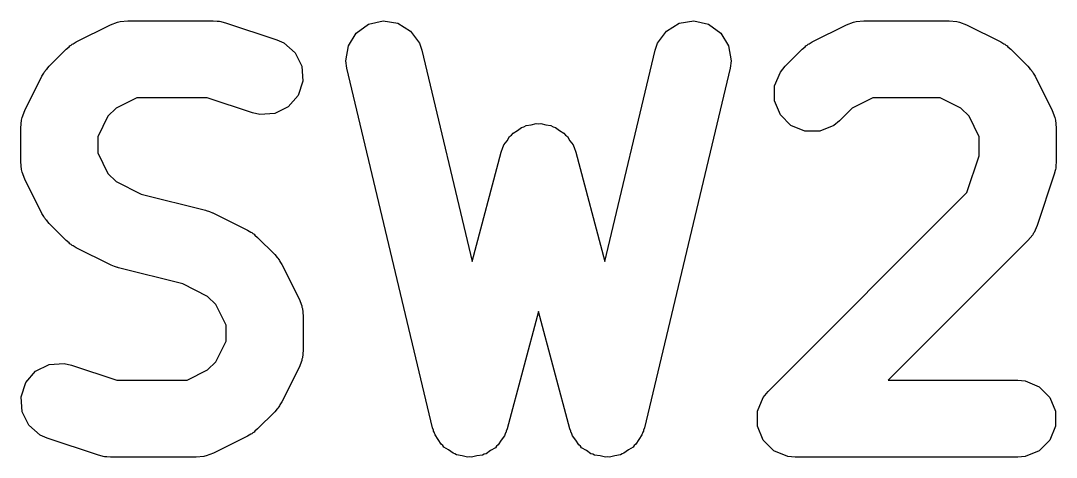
# Model space of a CAD drawing. Extents: x 3.14 to 6.14, y -5.28 to -2.74.
# Drawn here: x 3.1403 to 3.2197, y -4.9904 to -4.9569 of the extents above; entities that cross this region are included whole.
import ezdxf

# ---------------------------------------------------------------- set-up
doc = ezdxf.new("R2010")
doc.units = 0
doc.header["$MEASUREMENT"] = 0
doc.layers.add('BLACK', color=7, linetype='CONTINUOUS')

msp = doc.modelspace()

# ---------------------------------------------------------------- linework, layer by layer
at = {"layer": 'BLACK', "linetype": 'CONTINUOUS'}
for p, q in [((3.144559, -4.958554), (3.147183, -4.957242)), ((3.147183, -4.957242), (3.147724, -4.957035)), ((3.147724, -4.957035), (3.14783, -4.957028)), ((3.14783, -4.957028), (3.147928, -4.956987)), ((3.147928, -4.956987), (3.148504, -4.95693)), ((3.148504, -4.95693), (3.155066, -4.95693)), ((3.155066, -4.95693), (3.155357, -4.956959)), ((3.155357, -4.956959), (3.155435, -4.956954)), ((3.155435, -4.956954), (3.155537, -4.956977)), ((3.155537, -4.956977), (3.155642, -4.956987)), ((3.155642, -4.956987), (3.155714, -4.957017)), ((3.155714, -4.957017), (3.155999, -4.957082)), ((3.155999, -4.957082), (3.159936, -4.958394)), ((3.166024, -4.957875), (3.166958, -4.957199)), ((3.166958, -4.957199), (3.168079, -4.956932)), ((3.168079, -4.956932), (3.169216, -4.957115)), ((3.169216, -4.957115), (3.170197, -4.957719)), ((3.189803, -4.957719), (3.190784, -4.957115)), ((3.190784, -4.957115), (3.191921, -4.956932)), ((3.191921, -4.956932), (3.193042, -4.957199)), ((3.193042, -4.957199), (3.193976, -4.957875)), ((3.200989, -4.958554), (3.203614, -4.957242)), ((3.203614, -4.957242), (3.204154, -4.957035)), ((3.204154, -4.957035), (3.20426, -4.957028)), ((3.20426, -4.957028), (3.204358, -4.956987)), ((3.204358, -4.956987), (3.204934, -4.95693)), ((3.204934, -4.95693), (3.211496, -4.95693)), ((3.211496, -4.95693), (3.212072, -4.956987)), ((3.212072, -4.956987), (3.21217, -4.957028)), ((3.21217, -4.957028), (3.212276, -4.957035)), ((3.212276, -4.957035), (3.212817, -4.957242)), ((3.212817, -4.957242), (3.215441, -4.958554)), ((3.165421, -4.958856), (3.166024, -4.957875)), ((3.170197, -4.957719), (3.170873, -4.958652)), ((3.189127, -4.958652), (3.189803, -4.957719)), ((3.193976, -4.957875), (3.194579, -4.958856)), ((3.143791, -4.959108), (3.144018, -4.958922)), ((3.144018, -4.958922), (3.144069, -4.958863)), ((3.144069, -4.958863), (3.144158, -4.958807)), ((3.144158, -4.958807), (3.144239, -4.95874)), ((3.144239, -4.95874), (3.144311, -4.958711)), ((3.144311, -4.958711), (3.144559, -4.958554)), ((3.159936, -4.958394), (3.160465, -4.95863)), ((3.160465, -4.95863), (3.161335, -4.959385)), ((3.165238, -4.959994), (3.165421, -4.958856)), ((3.170873, -4.958652), (3.171061, -4.959199)), ((3.188939, -4.959199), (3.189127, -4.958652)), ((3.194579, -4.958856), (3.194762, -4.959994)), ((3.200222, -4.959108), (3.200448, -4.958922)), ((3.200448, -4.958922), (3.200499, -4.958863)), ((3.200499, -4.958863), (3.200588, -4.958807)), ((3.200588, -4.958807), (3.200669, -4.95874)), ((3.200669, -4.95874), (3.200741, -4.958711)), ((3.200741, -4.958711), (3.200989, -4.958554)), ((3.215441, -4.958554), (3.215689, -4.958711)), ((3.215689, -4.958711), (3.215761, -4.95874)), ((3.215761, -4.95874), (3.215842, -4.958807)), ((3.215842, -4.958807), (3.215931, -4.958863)), ((3.215931, -4.958863), (3.215982, -4.958922)), ((3.215982, -4.958922), (3.216209, -4.959108)), ((3.142479, -4.96042), (3.143791, -4.959108)), ((3.161335, -4.959385), (3.16185, -4.960416)), ((3.171061, -4.959199), (3.174913, -4.975375)), ((3.185087, -4.975375), (3.188939, -4.959199)), ((3.198909, -4.96042), (3.200222, -4.959108)), ((3.216209, -4.959108), (3.217521, -4.96042)), ((3.142234, -4.960697), (3.142293, -4.960646)), ((3.142293, -4.960646), (3.142479, -4.96042)), ((3.16185, -4.960416), (3.161932, -4.961565)), ((3.165317, -4.960567), (3.165238, -4.959994)), ((3.171878, -4.988126), (3.165317, -4.960567)), ((3.194683, -4.960567), (3.188122, -4.988126)), ((3.194762, -4.959994), (3.194683, -4.960567)), ((3.198542, -4.960867), (3.198909, -4.96042)), ((3.217521, -4.96042), (3.217707, -4.960646)), ((3.217707, -4.960646), (3.217766, -4.960697)), ((3.140614, -4.963812), (3.141926, -4.961187)), ((3.141926, -4.961187), (3.142082, -4.960939)), ((3.142082, -4.960939), (3.142112, -4.960867)), ((3.142112, -4.960867), (3.142178, -4.960786)), ((3.142178, -4.960786), (3.142234, -4.960697)), ((3.198101, -4.961932), (3.198542, -4.960867)), ((3.217766, -4.960697), (3.217822, -4.960786)), ((3.217822, -4.960786), (3.217888, -4.960867)), ((3.217888, -4.960867), (3.217918, -4.960939)), ((3.217918, -4.960939), (3.218074, -4.961187)), ((3.218074, -4.961187), (3.219386, -4.963812)), ((3.161932, -4.961565), (3.161568, -4.962658)), ((3.198101, -4.963084), (3.198101, -4.961932)), ((3.149201, -4.962836), (3.147628, -4.963622)), ((3.154586, -4.962836), (3.149201, -4.962836)), ((3.158069, -4.963997), (3.154586, -4.962836)), ((3.161568, -4.962658), (3.160813, -4.963528)), ((3.205631, -4.962836), (3.204059, -4.963622)), ((3.210799, -4.962836), (3.205631, -4.962836)), ((3.212372, -4.963622), (3.210799, -4.962836)), ((3.140407, -4.964353), (3.140614, -4.963812)), ((3.147628, -4.963622), (3.146994, -4.964257)), ((3.160813, -4.963528), (3.159783, -4.964043)), ((3.198542, -4.964148), (3.198101, -4.963084)), ((3.204059, -4.963622), (3.203085, -4.964596)), ((3.213006, -4.964257), (3.212372, -4.963622)), ((3.219386, -4.963812), (3.219593, -4.964353)), ((3.140302, -4.965133), (3.140359, -4.964556)), ((3.140359, -4.964556), (3.140399, -4.964458)), ((3.140399, -4.964458), (3.140407, -4.964353)), ((3.146994, -4.964257), (3.146207, -4.96583)), ((3.158633, -4.964125), (3.158069, -4.963997)), ((3.159783, -4.964043), (3.158633, -4.964125)), ((3.199357, -4.964963), (3.198542, -4.964148)), ((3.203085, -4.964596), (3.202638, -4.964963)), ((3.213793, -4.96583), (3.213006, -4.964257)), ((3.219593, -4.964353), (3.219601, -4.964458)), ((3.219601, -4.964458), (3.219641, -4.964556)), ((3.219641, -4.964556), (3.219698, -4.965133)), ((3.140302, -4.967757), (3.140302, -4.965133)), ((3.17805, -4.96554), (3.178388, -4.965344)), ((3.178388, -4.965344), (3.178697, -4.965107)), ((3.178697, -4.965107), (3.178882, -4.965058)), ((3.178882, -4.965058), (3.179048, -4.964962)), ((3.179048, -4.964962), (3.179434, -4.964911)), ((3.179434, -4.964911), (3.17981, -4.964811)), ((3.17981, -4.964811), (3.18, -4.964836)), ((3.18, -4.964836), (3.18019, -4.964811)), ((3.18019, -4.964811), (3.180566, -4.964911)), ((3.180566, -4.964911), (3.180952, -4.964962)), ((3.180952, -4.964962), (3.181118, -4.965058)), ((3.181118, -4.965058), (3.181303, -4.965107)), ((3.181303, -4.965107), (3.181612, -4.965344)), ((3.181612, -4.965344), (3.18195, -4.96554)), ((3.200421, -4.965404), (3.199357, -4.964963)), ((3.201573, -4.965404), (3.200421, -4.965404)), ((3.202638, -4.964963), (3.201573, -4.965404)), ((3.219698, -4.965133), (3.219698, -4.967757)), ((3.146207, -4.96583), (3.146207, -4.96706)), ((3.17735, -4.966454), (3.177587, -4.966145)), ((3.177587, -4.966145), (3.177782, -4.965808)), ((3.177782, -4.965808), (3.177934, -4.965691)), ((3.177934, -4.965691), (3.17805, -4.96554)), ((3.18195, -4.96554), (3.182066, -4.965691)), ((3.182066, -4.965691), (3.182218, -4.965808)), ((3.182218, -4.965808), (3.182413, -4.966145)), ((3.182413, -4.966145), (3.18265, -4.966454)), ((3.213793, -4.967278), (3.213793, -4.96583)), ((3.174913, -4.975375), (3.177147, -4.966996)), ((3.177147, -4.966996), (3.177198, -4.966861)), ((3.177198, -4.966861), (3.177205, -4.966805)), ((3.177205, -4.966805), (3.177244, -4.966737)), ((3.177244, -4.966737), (3.17735, -4.966454)), ((3.18265, -4.966454), (3.182756, -4.966737)), ((3.182756, -4.966737), (3.182795, -4.966805)), ((3.182795, -4.966805), (3.182802, -4.966861)), ((3.182802, -4.966861), (3.182853, -4.966996)), ((3.182853, -4.966996), (3.185087, -4.975375)), ((3.140359, -4.968333), (3.140302, -4.967757)), ((3.146207, -4.96706), (3.146994, -4.968633)), ((3.212852, -4.970099), (3.213793, -4.967278)), ((3.219698, -4.967757), (3.219669, -4.968049)), ((3.140399, -4.968431), (3.140359, -4.968333)), ((3.140407, -4.968537), (3.140399, -4.968431)), ((3.140614, -4.969078), (3.140407, -4.968537)), ((3.219612, -4.968405), (3.219547, -4.968691)), ((3.219641, -4.968333), (3.219612, -4.968405)), ((3.219652, -4.968229), (3.219641, -4.968333)), ((3.219675, -4.968126), (3.219652, -4.968229)), ((3.219669, -4.968049), (3.219675, -4.968126)), ((3.141926, -4.971702), (3.140614, -4.969078)), ((3.146994, -4.968633), (3.147628, -4.969267)), ((3.147628, -4.969267), (3.149534, -4.970221)), ((3.219547, -4.968691), (3.218234, -4.972628)), ((3.197597, -4.985354), (3.212852, -4.970099)), ((3.149534, -4.970221), (3.154469, -4.971454)), ((3.142082, -4.97195), (3.141926, -4.971702)), ((3.154469, -4.971454), (3.154512, -4.971469)), ((3.154512, -4.971469), (3.154533, -4.971471)), ((3.154533, -4.971471), (3.154772, -4.971562)), ((3.154772, -4.971562), (3.155015, -4.971649)), ((3.155015, -4.971649), (3.155032, -4.971662)), ((3.155032, -4.971662), (3.155074, -4.971678)), ((3.155074, -4.971678), (3.157698, -4.97299)), ((3.142112, -4.972022), (3.142082, -4.97195)), ((3.142178, -4.972103), (3.142112, -4.972022)), ((3.142234, -4.972192), (3.142178, -4.972103)), ((3.142293, -4.972243), (3.142234, -4.972192)), ((3.142479, -4.97247), (3.142293, -4.972243)), ((3.143791, -4.973782), (3.142479, -4.97247)), ((3.157698, -4.97299), (3.157946, -4.973146)), ((3.157946, -4.973146), (3.158018, -4.973176)), ((3.158018, -4.973176), (3.1581, -4.973243)), ((3.1581, -4.973243), (3.158188, -4.973299)), ((3.158188, -4.973299), (3.158239, -4.973357)), ((3.158239, -4.973357), (3.158466, -4.973543)), ((3.217888, -4.973335), (3.217521, -4.973782)), ((3.217929, -4.973237), (3.217888, -4.973335)), ((3.217998, -4.973156), (3.217929, -4.973237)), ((3.218234, -4.972628), (3.217998, -4.973156)), ((3.144018, -4.973968), (3.143791, -4.973782)), ((3.144069, -4.974027), (3.144018, -4.973968)), ((3.144158, -4.974083), (3.144069, -4.974027)), ((3.144239, -4.974149), (3.144158, -4.974083)), ((3.144311, -4.974179), (3.144239, -4.974149)), ((3.144559, -4.974335), (3.144311, -4.974179)), ((3.158466, -4.973543), (3.159778, -4.974856)), ((3.217521, -4.973782), (3.206814, -4.984489)), ((3.147183, -4.975648), (3.144559, -4.974335)), ((3.159778, -4.974856), (3.159964, -4.975082)), ((3.147225, -4.975664), (3.147183, -4.975648)), ((3.147243, -4.975676), (3.147225, -4.975664)), ((3.147485, -4.975763), (3.147243, -4.975676)), ((3.147724, -4.975854), (3.147485, -4.975763)), ((3.159964, -4.975082), (3.160023, -4.975133)), ((3.160023, -4.975133), (3.160079, -4.975222)), ((3.160079, -4.975222), (3.160145, -4.975303)), ((3.160145, -4.975303), (3.160175, -4.975375)), ((3.160175, -4.975375), (3.160331, -4.975623)), ((3.160331, -4.975623), (3.161644, -4.978248)), ((3.147745, -4.975856), (3.147724, -4.975854)), ((3.147788, -4.975871), (3.147745, -4.975856)), ((3.152723, -4.977105), (3.147788, -4.975871)), ((3.154629, -4.978058), (3.152723, -4.977105)), ((3.155264, -4.978693), (3.154629, -4.978058)), ((3.15605, -4.980265), (3.155264, -4.978693)), ((3.161644, -4.978248), (3.161851, -4.978788)), ((3.161851, -4.978788), (3.161858, -4.978894)), ((3.161858, -4.978894), (3.161899, -4.978992)), ((3.161899, -4.978992), (3.161955, -4.979568)), ((3.161955, -4.979568), (3.161955, -4.982193)), ((3.18, -4.979217), (3.177604, -4.988203)), ((3.182396, -4.988203), (3.18, -4.979217)), ((3.15605, -4.981496), (3.15605, -4.980265)), ((3.155264, -4.983068), (3.15605, -4.981496)), ((3.161858, -4.982867), (3.161851, -4.982973)), ((3.161899, -4.982769), (3.161858, -4.982867)), ((3.161955, -4.982193), (3.161899, -4.982769)), ((3.141444, -4.983797), (3.142475, -4.983282)), ((3.142475, -4.983282), (3.143624, -4.9832)), ((3.143624, -4.9832), (3.144188, -4.983329)), ((3.144188, -4.983329), (3.147671, -4.984489)), ((3.153056, -4.984489), (3.154629, -4.983703)), ((3.154629, -4.983703), (3.155264, -4.983068)), ((3.161644, -4.983513), (3.160331, -4.986138)), ((3.161851, -4.982973), (3.161644, -4.983513)), ((3.140689, -4.984668), (3.141444, -4.983797)), ((3.147671, -4.984489), (3.153056, -4.984489)), ((3.206814, -4.984489), (3.216745, -4.984489)), ((3.216745, -4.984489), (3.217321, -4.984546)), ((3.140325, -4.985761), (3.140689, -4.984668)), ((3.217321, -4.984546), (3.218386, -4.984987)), ((3.218386, -4.984987), (3.219201, -4.985802)), ((3.140407, -4.98691), (3.140325, -4.985761)), ((3.196789, -4.986866), (3.19723, -4.985802)), ((3.19723, -4.985802), (3.197597, -4.985354)), ((3.219201, -4.985802), (3.219641, -4.986866)), ((3.159964, -4.986679), (3.159778, -4.986905)), ((3.160023, -4.986628), (3.159964, -4.986679)), ((3.160079, -4.986539), (3.160023, -4.986628)), ((3.160145, -4.986458), (3.160079, -4.986539)), ((3.160175, -4.986386), (3.160145, -4.986458)), ((3.160331, -4.986138), (3.160175, -4.986386)), ((3.196789, -4.988018), (3.196789, -4.986866)), ((3.219641, -4.986866), (3.219641, -4.988018)), ((3.140922, -4.98794), (3.140407, -4.98691)), ((3.159778, -4.986905), (3.158466, -4.988218)), ((3.141792, -4.988695), (3.140922, -4.98794)), ((3.158188, -4.988463), (3.1581, -4.988518)), ((3.158239, -4.988404), (3.158188, -4.988463)), ((3.158466, -4.988218), (3.158239, -4.988404)), ((3.171946, -4.988324), (3.171878, -4.988126)), ((3.171956, -4.988395), (3.171946, -4.988324)), ((3.171993, -4.988459), (3.171956, -4.988395)), ((3.172067, -4.988673), (3.171993, -4.988459)), ((3.177519, -4.988469), (3.17748, -4.988532)), ((3.17753, -4.988399), (3.177519, -4.988469)), ((3.177604, -4.988203), (3.17753, -4.988399)), ((3.18247, -4.988399), (3.182396, -4.988203)), ((3.182481, -4.988469), (3.18247, -4.988399)), ((3.18252, -4.988532), (3.182481, -4.988469)), ((3.188007, -4.988459), (3.187933, -4.988673)), ((3.188044, -4.988395), (3.188007, -4.988459)), ((3.188054, -4.988324), (3.188044, -4.988395)), ((3.188122, -4.988126), (3.188054, -4.988324)), ((3.19723, -4.989083), (3.196789, -4.988018)), ((3.219641, -4.988018), (3.219201, -4.989083)), ((3.142321, -4.988931), (3.141792, -4.988695)), ((3.146258, -4.990243), (3.142321, -4.988931)), ((3.157698, -4.988771), (3.155074, -4.990083)), ((3.157946, -4.988615), (3.157698, -4.988771)), ((3.158018, -4.988585), (3.157946, -4.988615)), ((3.1581, -4.988518), (3.158018, -4.988585)), ((3.172318, -4.989021), (3.172067, -4.988673)), ((3.172533, -4.989392), (3.172318, -4.989021)), ((3.17714, -4.989085), (3.176915, -4.989451)), ((3.1774, -4.988745), (3.17714, -4.989085)), ((3.17748, -4.988532), (3.1774, -4.988745)), ((3.1826, -4.988745), (3.18252, -4.988532)), ((3.18286, -4.989085), (3.1826, -4.988745)), ((3.183085, -4.989451), (3.18286, -4.989085)), ((3.187682, -4.989021), (3.187467, -4.989392)), ((3.187933, -4.988673), (3.187682, -4.989021)), ((3.198045, -4.989897), (3.19723, -4.989083)), ((3.219201, -4.989083), (3.218386, -4.989897)), ((3.172653, -4.989484), (3.172533, -4.989392)), ((3.172742, -4.989607), (3.172653, -4.989484)), ((3.173108, -4.989832), (3.172742, -4.989607)), ((3.173448, -4.990092), (3.173108, -4.989832)), ((3.176329, -4.989875), (3.175982, -4.990126)), ((3.1767, -4.98966), (3.176329, -4.989875)), ((3.176792, -4.98954), (3.1767, -4.98966)), ((3.176915, -4.989451), (3.176792, -4.98954)), ((3.183208, -4.98954), (3.183085, -4.989451)), ((3.1833, -4.98966), (3.183208, -4.98954)), ((3.18367, -4.989874), (3.1833, -4.98966)), ((3.184018, -4.990126), (3.18367, -4.989874)), ((3.186893, -4.989831), (3.186552, -4.990092)), ((3.187258, -4.989607), (3.186893, -4.989831)), ((3.187347, -4.989484), (3.187258, -4.989607)), ((3.187467, -4.989392), (3.187347, -4.989484)), ((3.199109, -4.990338), (3.198045, -4.989897)), ((3.218386, -4.989897), (3.217321, -4.990338)), ((3.146543, -4.990308), (3.146258, -4.990243)), ((3.146616, -4.990338), (3.146543, -4.990308)), ((3.14672, -4.990349), (3.146616, -4.990338)), ((3.146822, -4.990372), (3.14672, -4.990349)), ((3.1469, -4.990366), (3.146822, -4.990372)), ((3.147192, -4.990395), (3.1469, -4.990366)), ((3.153753, -4.990395), (3.147192, -4.990395)), ((3.154329, -4.990338), (3.153753, -4.990395)), ((3.154427, -4.990298), (3.154329, -4.990338)), ((3.154533, -4.99029), (3.154427, -4.990298)), ((3.155074, -4.990083), (3.154533, -4.99029)), ((3.173594, -4.990131), (3.173448, -4.990092)), ((3.173723, -4.990211), (3.173594, -4.990131)), ((3.174147, -4.990278), (3.173723, -4.990211)), ((3.174561, -4.990389), (3.174147, -4.990278)), ((3.174711, -4.990369), (3.174561, -4.990389)), ((3.174861, -4.990393), (3.174711, -4.990369)), ((3.175278, -4.990294), (3.174861, -4.990393)), ((3.175703, -4.990237), (3.175278, -4.990294)), ((3.175834, -4.990161), (3.175703, -4.990237)), ((3.175982, -4.990126), (3.175834, -4.990161)), ((3.184166, -4.990161), (3.184018, -4.990126)), ((3.184297, -4.990237), (3.184166, -4.990161)), ((3.184721, -4.990294), (3.184297, -4.990237)), ((3.185139, -4.990393), (3.184721, -4.990294)), ((3.185289, -4.990369), (3.185139, -4.990393)), ((3.185439, -4.990389), (3.185289, -4.990369)), ((3.185853, -4.990278), (3.185439, -4.990389)), ((3.186277, -4.990211), (3.185853, -4.990278)), ((3.186406, -4.990131), (3.186277, -4.990211)), ((3.186552, -4.990092), (3.186406, -4.990131)), ((3.199685, -4.990395), (3.199109, -4.990338)), ((3.216745, -4.990395), (3.199685, -4.990395)), ((3.217321, -4.990338), (3.216745, -4.990395))]:
    msp.add_line(p, q, dxfattribs=at)

doc.saveas('drawing.dxf')
